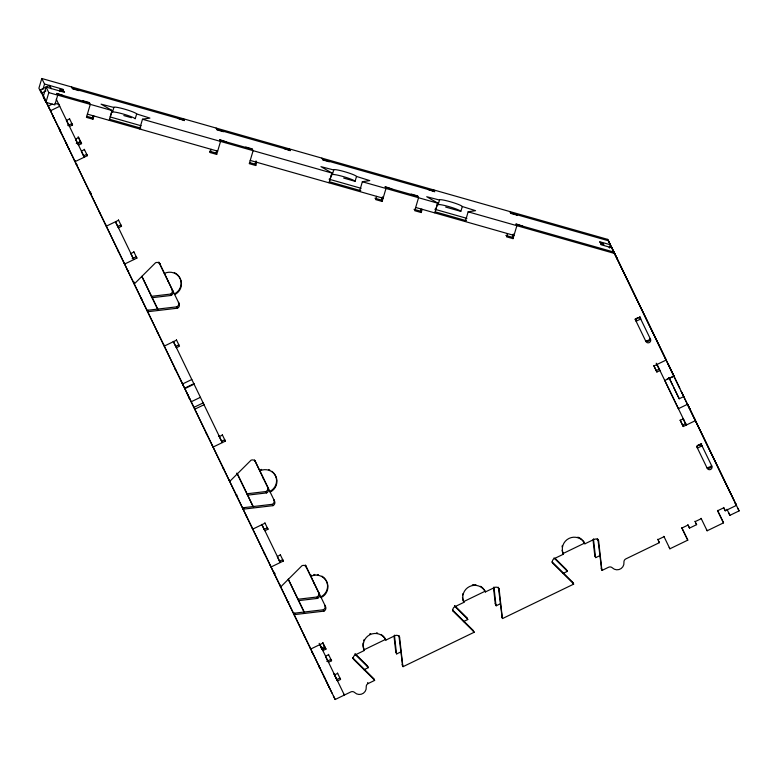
<?xml version="1.0" encoding="UTF-8"?>
<svg xmlns="http://www.w3.org/2000/svg" width="778" height="778" viewBox="0 0 778 778"><rect width="100%" height="100%" fill="white"/><g stroke="black" fill="none" stroke-linecap="round" stroke-linejoin="round"><path stroke-width="1.17" d="M609.446 248.017L610.399 244.769L607.696 239.381L41.788 78.5L38.9 88.225L41.662 93.768M42.936 89.441L44.541 84.034L41.788 78.5M44.541 84.034L62.999 89.285L63.446 90.19L60.198 89.266L60.801 90.481L64.059 91.405L64.516 92.319L46.058 87.078L43.169 96.803L45.931 102.346L54.839 104.884L57.718 95.149L56.813 93.331L63.553 95.636M45.931 102.346L48.82 92.621L46.058 87.078M59.556 91.434L60.198 89.266M83.09 101.189L82.867 100.732L89.373 102.589L90.287 104.408L86.436 117.381L92.952 119.228L92.271 117.867L92.913 115.708M92.952 119.228L93.914 115.99M110.136 116.972L112.061 110.486L101.072 104.145L113.86 107.461A11.913 1.313 16.5 0 1 124.461 109.105A11.913 1.313 16.5 0 1 136.656 113.938L149.911 118.1L142.491 119.199L139.68 128.885M48.82 92.621L112.197 110.583L109.309 120.308M112.421 112.324L113.86 107.461M136.656 113.938L135.216 118.81A11.913 1.313 16.5 0 0 123.537 114.123A11.913 1.313 16.5 0 0 112.392 112.197M226.379 141.927L219.639 139.622L220.544 141.44L216.702 154.414L210.186 152.556L211.149 149.318M216.702 154.414L216.021 153.042L216.663 150.883M245.916 147.48L245.692 147.023L252.198 148.88L253.113 150.699L249.261 163.672L255.777 165.519L255.096 164.158L256.059 160.91M255.777 165.519L256.74 162.281M329.765 180.292L331.681 173.805M142.491 119.248L332.06 173.086L329.036 182.723M333.723 169.964L332.284 174.826A11.913 1.313 16.5 0 1 342.884 176.48A11.913 1.313 16.5 0 1 355.079 181.313L356.519 176.45A11.913 1.313 16.5 0 0 344.333 171.617A11.913 1.313 16.5 0 0 333.723 169.964L320.944 166.648L332.06 173.086M356.519 176.45L369.774 180.603L362.354 181.702L359.543 191.398M376.591 196.348L375.638 199.596L382.144 201.444L385.995 188.48L385.081 186.652L391.83 188.957M382.144 201.444L381.463 200.082L382.426 196.834M411.368 194.519L411.134 194.062L417.65 195.91L418.554 197.729L414.713 210.702L421.229 212.559L420.548 211.188L421.19 209.029M421.229 212.559L422.182 209.311M435.544 210.361L437.713 203.068L426.723 196.727L439.512 200.043A11.913 1.313 16.5 0 1 450.112 201.687A11.913 1.313 16.5 0 1 462.307 206.52L475.562 210.682L468.142 211.772L465.332 221.467M437.713 203.068L434.824 212.793M439.512 200.043L438.072 204.906A11.913 1.313 16.5 0 1 448.157 206.403A11.913 1.313 16.5 0 1 460.751 211.227M462.307 206.52L460.868 211.383L445.668 207.065M507.48 233.556L506.517 236.804L513.023 238.652L516.874 225.678L515.97 223.86L522.709 226.165M513.023 238.652L512.342 237.29L513.305 234.042M362.354 181.76L437.907 203.233M134.147 282.015A3.413 3.375 -26.5 0 1 133.515 282.404L134.195 283.766A3.413 3.375 -26.5 0 0 135.012 283.221L155.542 262.76A3.404 3.365 -26.5 0 1 160.073 264.306L159.471 263.11M229.403 479.618A3.413 3.384 -26.5 0 1 228.975 479.87L229.656 481.232A3.413 3.384 -26.5 0 0 230.473 480.678L251.002 460.226A3.404 3.365 -26.5 0 1 255.524 461.772L254.931 460.576M280.391 585.095A3.423 3.384 -26.5 0 1 279.963 585.338L280.644 586.709A3.423 3.384 -26.5 0 0 281.461 586.155L301.99 565.703A3.404 3.365 -26.5 0 1 306.513 567.25L305.919 566.053M332.07 693.276L40.339 89.869L49.529 85.415L51.037 88.459M40.339 89.869L41.847 92.903L45.931 90.929M52.32 104.106L48.236 106.08L335.172 699.5L350.82 691.934A3.404 3.365 -26.5 0 1 354.69 692.556A6.808 6.73 -26.5 0 0 366.244 686.964A3.404 3.365 -26.5 0 1 368.15 683.551L374.617 680.419L373.936 679.058A3.413 3.375 -26.5 0 0 373.382 678.251L352.969 658.042A3.404 3.365 -26.5 0 1 352.755 657.468M50.541 110.719L59.731 106.275L58.35 103.493M66.558 120.386L69.621 118.898M67.783 125.569L71.868 123.595L72.548 124.957L69.485 126.444L69.145 125.764M75.583 139.067L78.646 137.58M76.283 143.531L80.367 141.547L81.038 142.919L78.111 136.86M81.573 143.638L78.51 145.126L77.829 143.755L80.893 142.277L81.573 143.638L78.452 137.229M81.398 151.097L84.462 149.619M83.645 155.785L86.708 154.307L87.389 155.678L75.145 161.6L74.455 160.239M118.606 220.232L106.353 226.155L105.438 224.336M121.533 226.291L118.47 227.769L117.789 226.408L120.853 224.92L121.533 226.291L118.412 219.873M130.918 253.521L133.981 252.043M132.143 258.704L136.228 256.73L136.909 258.101L124.655 264.024L123.751 262.205M176.567 340.142L164.314 346.074L163.409 344.255M178.823 344.839L175.76 346.317L176.441 347.688L179.504 346.2L176.382 339.791M191.816 379.499L182.626 383.943L181.712 382.115M200.413 397.315L191.213 401.759L190.989 401.302M193.917 407.361L203.107 402.916L204.021 404.735L194.831 409.189M609.086 247.307L611.129 246.315L674.001 376.124L664.762 380.471L678.542 409.004M219.396 436.546L222.459 435.067M221.642 441.243L224.706 439.755L225.387 441.126L213.133 447.049L212.229 445.23M640.323 316.938L635.218 319.408L645.886 341.425A2.548 2.519 -26.5 0 0 649.28 342.583A2.548 2.519 -26.5 0 0 650.486 339.198L640.041 317.638M265.045 523.176L252.792 529.098L251.887 527.28M645.886 341.425L650.486 339.198L650.252 338.741M267.982 529.235L264.919 530.713L264.238 529.341L267.301 527.863L267.982 529.235L264.86 522.816M656.214 370.639L659.277 369.151L659.958 370.523L656.895 372.001L653.773 365.582M277.367 556.465L280.43 554.977M279.613 561.152L282.677 559.674L283.357 561.035L271.104 566.967L270.19 565.139M666.979 379.197L674.001 376.124M673.758 387.522L679.213 398.754L683.804 396.537L681.742 392.297M678.406 408.693L687.596 404.249L736.484 505.369L725.252 510.806L723.598 507.421M680.205 420.246L683.385 418.992M680.128 420.12L682.569 425.167L685.632 423.679M682.569 425.167L683.249 426.529L695.503 420.606L694.598 418.778M701.649 443.8L696.543 446.271L707.212 468.288A2.548 2.519 -26.5 0 0 710.615 469.445A2.548 2.519 -26.5 0 0 711.812 466.061L701.367 444.501A2.548 2.519 -26.5 0 0 700.803 443.742M699.072 445.609L701.367 444.501M323.016 643.085L310.762 649.008L309.858 647.189M321.44 648.132L324.533 646.635L325.214 647.996L322.15 649.484M325.943 649.144L322.88 650.622L322.199 649.26L325.262 647.773L325.943 649.144L322.821 642.725M711.812 466.061L707.046 467.948M325.564 656.175L328.627 654.697M326.799 661.368L330.883 659.394L331.564 660.755L328.472 662.253L328.16 661.553M374.617 680.419A3.413 3.375 -26.5 0 0 374.062 679.622L353.65 659.413A3.404 3.365 -26.5 0 1 355.254 654.901L364.444 650.457L364.104 649.776L385.548 639.399L385.888 640.08L395.078 635.636A3.404 3.365 -26.5 0 1 399.6 637.182L402.761 665.735A3.413 3.375 -26.5 0 0 403.053 666.668L474.123 632.281L473.442 630.919A3.413 3.384 -26.5 0 0 472.898 630.112L452.485 609.913L453.078 611.109M474.123 632.281A3.413 3.384 -26.5 0 0 473.578 631.483L453.166 611.275A3.404 3.365 -26.5 0 1 454.76 606.762L463.951 602.318L463.61 601.637L485.054 591.261L485.394 591.941L494.584 587.497A3.404 3.365 -26.5 0 1 499.116 589.043L502.277 617.596A3.413 3.375 -26.5 0 0 502.559 618.529L573.639 584.152L572.958 582.78A3.423 3.384 -26.5 0 0 572.404 581.973L551.991 561.774L552.594 562.971M573.639 584.152A3.423 3.384 -26.5 0 0 573.085 583.344L552.672 563.136A3.404 3.365 -26.5 0 1 554.276 558.623L563.466 554.179L563.126 553.498L584.57 543.122L584.91 543.812L594.1 539.358A3.404 3.365 -26.5 0 1 598.622 540.914L601.783 569.457A3.413 3.375 -26.5 0 0 602.075 570.391L608.532 567.269A3.404 3.365 -26.5 0 1 612.403 567.891A6.808 6.73 -26.5 0 0 623.956 562.3A3.404 3.365 -26.5 0 1 625.862 558.886L659.384 542.665L657.731 539.28M337.662 673.378L334.569 674.876L334.229 674.195M339.908 678.066L336.845 679.554L337.526 680.915L340.589 679.437L337.467 673.019M363.958 669.751L368.266 667.67L367.586 666.299A3.413 3.375 -26.5 0 0 367.031 665.491L355.128 653.705M394.018 636.151L395.73 651.614A3.404 3.365 -26.5 0 0 396.021 652.538L396.702 653.909L401.078 651.789M463.396 621.641L467.773 619.531L467.092 618.16A3.413 3.384 -26.5 0 0 466.547 617.353L454.634 605.576M493.534 588.012L495.246 603.475A3.404 3.365 -26.5 0 0 495.528 604.409L496.208 605.77L500.585 603.66M562.912 573.503L567.288 571.392L566.608 570.021A3.423 3.384 -26.5 0 0 566.053 569.224L554.996 558.273M593.04 539.874L594.752 555.336A3.404 3.365 -26.5 0 0 595.044 556.27L595.724 557.631L600.033 555.55M657.925 539.64L664.052 536.674M695.153 521.63L701.279 518.663M687.849 524.703L689.512 528.097L696.611 524.654L694.958 521.27M728.587 512.683L729.91 515.337L739.1 510.893L681.771 392.579M669.226 547.42L669.907 548.791L687.781 540.146L681.917 528.029L688.044 525.062L689.512 528.097M706.453 529.419L707.134 530.781L723.521 522.855L717.656 510.738L723.783 507.771L725.252 510.806M151.292 296.34L170.479 294.084A3.404 3.365 -26.5 0 0 172.074 289.572L172.667 290.768M151.973 297.711L171.16 295.446A3.404 3.365 -26.5 0 0 172.755 290.933L158.8 262.079M159.072 262.419A3.404 3.365 -26.5 0 1 159.393 262.945L179.105 303.692A3.404 3.365 -26.5 0 1 177.51 308.205L148.734 311.599A3.413 3.375 -26.5 0 0 147.791 311.89L147.11 310.529A3.413 3.375 -26.5 0 1 148.053 310.228L176.83 306.833A3.404 3.365 -26.5 0 0 178.425 302.321L179.018 303.517M246.752 493.806L265.93 491.54A3.404 3.365 -26.5 0 0 267.535 487.028L268.128 488.224M247.433 495.168L266.611 492.912A3.404 3.365 -26.5 0 0 268.216 488.399L254.464 459.954M254.844 460.401L274.566 501.158A3.404 3.365 -26.5 0 1 272.961 505.661L244.185 509.055A3.413 3.375 -26.5 0 0 243.251 509.357L242.571 507.985A3.413 3.375 -26.5 0 1 243.504 507.694L272.29 504.3A3.404 3.365 -26.5 0 0 273.885 499.787L274.478 500.983M297.741 599.284L316.928 597.018A3.404 3.365 -26.5 0 0 318.523 592.505L319.116 593.702M298.421 600.645L317.599 598.389A3.404 3.365 -26.5 0 0 319.204 593.877L305.239 565.023M305.521 565.353A3.404 3.365 -26.5 0 1 305.832 565.878L325.554 606.626A3.404 3.365 -26.5 0 1 323.959 611.138L295.173 614.532A3.413 3.375 -26.5 0 0 294.24 614.834L293.559 613.463A3.413 3.375 -26.5 0 1 294.502 613.171L323.278 609.777A3.404 3.365 -26.5 0 0 324.873 605.265L325.467 606.461M72.315 88.352L184.25 120.172M216.819 129.43L290.038 150.242M322.598 159.5L434.532 191.33M510.524 212.929L608.406 240.752L665.54 358.648M610.399 244.769L599.546 241.686L600.003 242.6L603.261 243.524L603.864 244.739L600.606 243.815L601.063 244.72L611.916 247.812M57.037 93.788L89.606 103.046M219.863 140.079L252.432 149.327M385.314 187.109L417.874 196.367M516.193 224.317L614.075 252.14M468.142 211.83L614.727 253.502M123.819 115.562L131.414 117.731M343.681 178.074L355.079 181.313M110.359 117.011L141.256 125.803M329.084 179.193L361.118 188.305M434.863 209.272L466.907 218.375M55.014 103.367L59.352 104.602M109.484 119.238L140.818 128.156M329.366 181.751L360.788 190.688M435.31 211.869L466.362 220.699M87.399 114.142L217.665 151.165M250.224 160.424L383.107 198.205M415.676 207.463L513.986 235.413M86.844 116.321L92.271 117.867M216.021 153.042L209.506 151.195L210.186 152.556M249.67 162.612L255.096 164.158M374.957 198.225L381.463 200.082M414.032 209.34L420.548 211.188M505.836 235.433L512.342 237.29M553.975 557.962L566.734 570.585A3.423 3.384 -26.5 0 1 567.288 571.392M454.469 606.101L467.228 618.724A3.413 3.384 -26.5 0 1 467.773 619.531M354.953 654.23L367.712 666.863A3.413 3.375 -26.5 0 1 368.266 667.67M658.723 368.082L659.452 369.599M320.867 646.849L321.81 648.803M687.596 404.239L689.891 409.111L689.308 407.896M615.777 255.816L617.479 259.239M614.824 253.988L615.272 254.902M616.789 257.936L617.236 258.85M651.799 330.621L652.713 332.439M665.307 358.191L666.221 360.019L653.958 365.942L656.895 372.001M681.09 391.208L681.995 393.026M728.898 490.043L729.268 490.801M730.484 493.233L730.941 494.147M731.466 495.207L731.923 496.111M732.399 497.181L732.934 498.231M733.246 498.776L733.693 499.68M735.161 502.714L736.484 505.369M730.357 493.067L607.696 239.381M735.132 502.919L736.348 505.35M737.777 508.238L739.1 510.893M685.408 423.232L686.313 425.051L657.031 364.464M723.521 522.855L717.472 510.378M695.931 523.293L696.611 524.654M687.781 540.146L681.722 527.669M517.039 214.777L517.263 215.234L510.747 213.386L509.843 211.558M658.703 541.303L659.384 542.665M433.852 189.958L434.766 191.777L428.026 189.472M598.029 539.718L598.622 540.914M594.752 555.336L595.258 556.367M597.193 538.532A3.404 3.365 -26.5 0 1 597.942 539.543L601.618 569.117M602.075 570.391L601.394 569.019A3.413 3.375 -26.5 0 1 601.102 568.096M566.228 569.564L566.734 570.585M572.579 582.314L573.085 583.344M329.113 161.357L329.337 161.814L322.831 159.957L321.917 158.138M289.358 148.88L290.262 150.699L283.523 148.394M498.523 587.847L499.116 589.043M495.246 603.475L495.751 604.506M498.115 587.157A3.404 3.365 -26.5 0 1 498.435 587.682L502.102 617.255M502.559 618.529L501.888 617.158A3.413 3.375 -26.5 0 1 501.596 616.234M466.712 617.703L467.228 618.724M473.063 630.452L473.578 631.483M223.325 131.278L223.558 131.735L217.043 129.887L216.138 128.069M183.569 118.81L184.474 120.629L177.734 118.324M399.007 635.986L399.6 637.182M395.73 651.614L396.245 652.635M398.929 635.82L402.596 665.394M403.053 666.668L402.372 665.297A3.413 3.375 -26.5 0 1 402.08 664.373M367.206 665.842L367.712 666.863M373.557 678.591L374.062 679.622M78.831 90.199L79.055 90.656L72.539 88.809L71.634 86.98M164.119 272.718L164.459 273.399A11.913 11.777 -26.5 0 1 180.311 278.816A11.913 11.777 -26.5 0 1 174.71 294.599L174.369 293.919A11.913 11.777 -26.5 0 0 174.34 272.611M167.678 280.479L168.019 281.159M367.644 682.52L368.15 683.551M352.969 658.042L353.572 659.238M263.139 477.945L263.479 478.626M170.557 294.249L171.16 295.446M176.917 307.009L177.51 308.205M314.127 583.422L314.468 584.103M266.018 491.715L266.611 492.912M272.368 504.465L272.961 505.661M317.006 597.193L317.599 598.389M323.356 609.942L323.959 611.138M83.421 155.337L84.335 157.156L56.269 99.146M132.941 257.761L133.845 259.58L115.543 221.711M221.419 440.786L222.323 442.604L173.504 341.63M219.124 436.361L218.9 435.913L221.01 440.28M252.928 506.293L236.862 473.063M279.38 560.695L280.294 562.523L261.982 524.654M335.406 676.714L335.863 677.628M336.271 678.455L336.728 679.369M334.676 675.343L334.978 675.956M343.925 694.18L344.362 695.055L319.952 644.563M43.51 96.598L45.814 101.228M47.283 104.252L47.73 105.166M53.808 117.867L54.149 118.548M59.614 129.518L59.955 130.208M59.906 130.49L61.122 132.989L60.178 131.035M65.712 142.141L67.132 145.068L66.188 143.113M68.104 147.48L69.018 149.298M74.231 159.782L75.145 161.6M99.321 212.034L100.226 213.862M148.053 310.228L148.559 311.258M117.624 249.903L118.528 251.722M127.164 269.645L127.845 271.016A3.404 3.365 -26.5 0 0 128.662 270.462M157.282 331.953L158.197 333.772M180.603 380.034L181.06 380.948M182.519 383.972L183.501 385.946M186.915 393.065L187.897 395.039M187.926 395.175L188.48 396.43M189.365 398.064L189.813 398.978M243.504 507.694L244.02 508.715M206.102 432.928L207.006 434.756M222.625 467.111L223.305 468.473A3.423 3.384 -26.5 0 0 223.733 468.23M245.76 514.978L246.675 516.796M294.502 613.171L295.008 614.192M264.073 552.847L264.977 554.665M287.208 600.713L287.889 602.075A3.404 3.365 -26.5 0 1 288.823 601.783M303.731 634.887L304.636 636.715M312.62 653.248L312.96 653.928M318.63 665.316L318.97 665.997M318.717 665.871L319.058 666.552M323.57 675.839L324.018 676.753M324.329 677.366L325.068 678.62M326.215 681.158L326.663 682.073M327.081 682.909L327.538 683.813M325.486 679.787L325.788 680.4M328.131 685.097L329.425 687.956M333.392 695.931L335.172 699.5M673.874 375.862L667.913 363.637L679.836 388.348M320.925 646.965L321.946 649.066M75.865 139.69L76.322 140.624L75.777 139.476M175.449 369.482L175.001 368.568L176.071 370.766M188.966 397.451L189.414 398.385L188.675 396.838M668.963 377.554L679.213 398.754M656.632 364.036L659.238 369.424M682.967 418.496L685.778 424.311M726.983 509.279L729.91 515.337M656.214 363.2L657.254 365.359M680.322 420.47L683.249 426.529M701.085 518.304L707.134 530.781M663.858 536.314L669.907 548.791M69.427 118.548L72.548 124.957M84.277 149.259L87.389 155.678M133.787 251.683L136.909 258.101M222.265 434.708L225.387 441.126M280.236 554.626L283.357 561.035M328.442 654.337L331.564 660.755M322.578 642.599L325.214 647.996M69.077 125.628L68.007 123.43L68.941 125.355M141.907 276.297L157.749 309.07M237.251 473.52L253.618 507.392M288.278 579.085L304.461 612.558M49.529 85.415L51.115 88.702M66.325 120.279L68.863 125.54M75.729 139.787L77.294 143.035M81.437 151.554L83.547 155.921M115.747 222.527L117.818 226.816M130.947 253.978L133.067 258.345M142.043 276.919L157.885 309.702M173.193 341.367L175.789 346.735M261.68 524.391L264.267 529.76M277.396 556.902L279.477 561.22M288.356 579.571L304.558 613.083M319.155 643.338L321.752 648.706M325.807 657.06L327.908 661.397M333.966 673.836L336.962 680.128M53.663 117.556L52.797 115.776L53.74 117.731M59.887 130.072L58.817 127.874L59.75 129.809M41.847 92.903L49.695 109.115M312.756 653.51L311.686 651.312L312.416 652.839M319.077 666.61L319.982 668.477L319.243 666.921M672.834 385.616L669.031 377.709M593.458 538.862L595.433 556.708A3.404 3.365 -26.5 0 0 595.724 557.631M493.952 587.001L495.917 604.846A3.404 3.365 -26.5 0 0 496.208 605.77M394.436 635.14L396.41 652.985A3.404 3.365 -26.5 0 0 396.702 653.909M76.604 163.925A3.423 3.384 -26.5 0 1 76.176 164.168L76.857 165.539A3.423 3.384 -26.5 0 0 77.489 165.15M91.396 193.362A3.404 3.365 -26.5 0 0 90.452 193.664L89.771 192.292A3.404 3.365 -26.5 0 1 90.715 192.001M141.217 297.585A3.404 3.365 -26.5 0 0 140.76 297.77L141.44 299.141A3.404 3.365 -26.5 0 1 141.897 298.956M236.92 494.983A3.404 3.365 -26.5 0 0 236.22 495.236L236.901 496.597A3.404 3.365 -26.5 0 1 237.591 496.354M275.111 573.405A3.423 3.384 -26.5 0 1 274.294 573.95L273.613 572.589A3.423 3.384 -26.5 0 0 274.245 572.19M683.716 420.062A2.548 2.519 -26.5 0 1 683.473 419.109M563.126 553.498A11.913 11.777 -26.5 0 1 562.124 550.377M562.066 546.846A11.913 11.777 -26.5 0 1 562.29 545.65M577.801 537.151A11.913 11.777 -26.5 0 1 581.925 539.582M582.741 540.409A11.913 11.777 -26.5 0 1 584.57 543.122M563.466 554.179A11.913 11.777 -26.5 0 1 569.058 538.395A11.913 11.777 -26.5 0 1 584.91 543.812M463.61 601.637A11.913 11.777 -26.5 0 1 462.482 597.368M462.56 594.985A11.913 11.777 -26.5 0 1 462.784 593.789M472.363 584.832A11.913 11.777 -26.5 0 1 473.52 584.677M474.706 584.648A11.913 11.777 -26.5 0 1 475.912 584.735M480.503 586.301A11.913 11.777 -26.5 0 1 485.054 591.261M463.951 602.318A11.913 11.777 -26.5 0 1 469.552 586.524A11.913 11.777 -26.5 0 1 485.394 591.941M364.104 649.776A11.913 11.777 -26.5 0 1 363.044 643.124M363.618 640.761A11.913 11.777 -26.5 0 1 364.085 639.623M369.696 633.982A11.913 11.777 -26.5 0 1 370.688 633.564M376.406 632.874A11.913 11.777 -26.5 0 1 377.602 633.088M380.996 634.44A11.913 11.777 -26.5 0 1 385.548 639.399M364.444 650.457A11.913 11.777 -26.5 0 1 370.036 634.663A11.913 11.777 -26.5 0 1 385.888 640.08M711.374 465.614A2.548 2.519 -26.5 0 1 707.513 467.977M635.441 319.855A2.548 2.519 -26.5 0 1 635.198 318.941M639.477 316.879A2.548 2.519 -26.5 0 1 639.798 317.239M650.048 338.751A2.548 2.519 -26.5 0 1 646.187 341.114M321.868 576.109A11.913 11.777 -26.5 0 1 320.818 596.862L321.158 597.543A11.913 11.777 -26.5 0 0 326.76 581.75A11.913 11.777 -26.5 0 0 310.908 576.333L310.568 575.652A11.913 11.777 -26.5 0 1 311.55 575.234M313.719 574.631A11.913 11.777 -26.5 0 1 314.876 574.485M317.268 574.543A11.913 11.777 -26.5 0 1 318.474 574.757M271.872 471.303A11.913 11.777 -26.5 0 1 269.83 491.385L270.17 492.066A11.913 11.777 -26.5 0 0 275.772 476.272A11.913 11.777 -26.5 0 0 259.92 470.855L259.58 470.175A11.913 11.777 -26.5 0 1 261.612 469.406M268.663 469.611A11.913 11.777 -26.5 0 1 269.801 470.068M193.839 383.729L184.649 388.173L184.872 388.63L194.062 384.186L193.839 383.729M640.722 318.999L636.122 321.226A2.548 2.519 -26.5 0 1 637.328 317.842A2.548 2.519 -26.5 0 1 640.722 318.999M702.048 445.862L697.458 448.089A2.548 2.519 -26.5 0 1 698.654 444.705A2.548 2.519 -26.5 0 1 702.048 445.862"/></g></svg>
